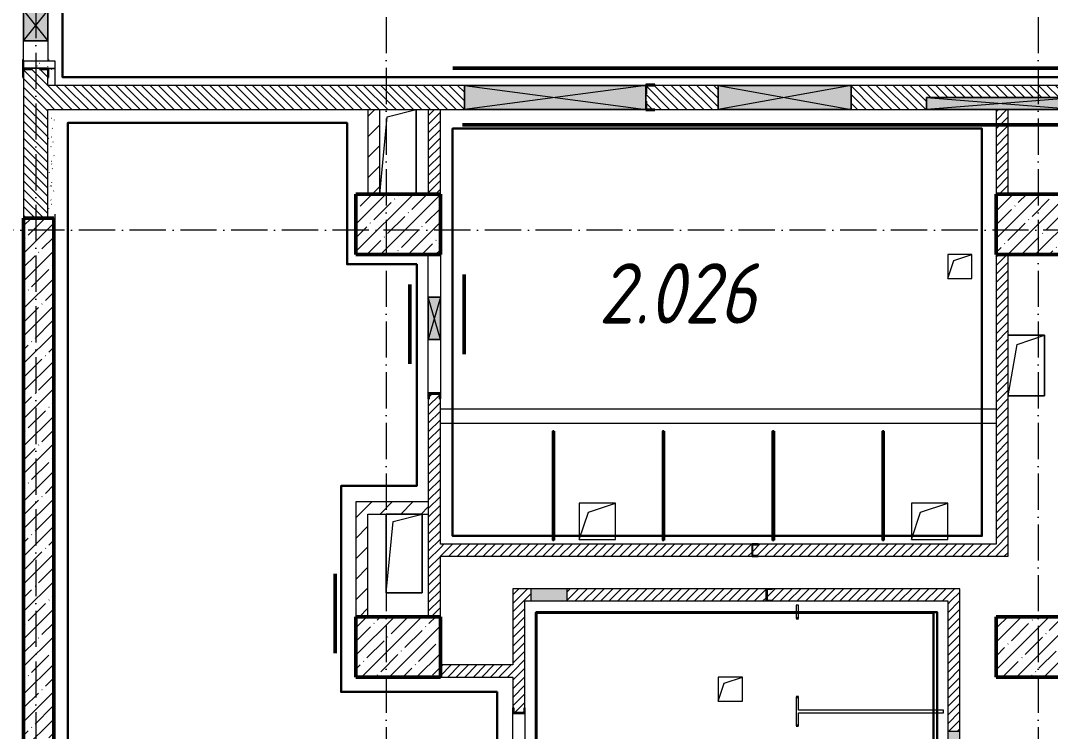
# Model space of a CAD drawing. Header units: millimetres. Extents: x -213536 to 1564669, y -45299 to 942238.
# Drawn here: x 619008 to 627533, y 630475 to 636361 of the extents above; entities that cross this region are included whole.
import ezdxf

# ---------------------------------------------------------------- set-up
doc = ezdxf.new("R2010")
doc.units = ezdxf.units.MM
doc.linetypes.add('50_200_ШТРИХ_1Т_ш5_п1_п1_', pattern=[700, 500, -100, 0, -100])
for name, color, linetype, lineweight in [('3.1) ЖБ окна 1.2 м', 102, 'Continuous', 30), ('8.1)', 2, 'Continuous', 50), ('8.2)', 3, 'Continuous', 50), ('8.3)', 5, 'Continuous', 50), ('8.4)', 6, 'Continuous', 50), ('A-DETL-GENF-OTLN', 7, 'Continuous', 9), ('A-DOOR-OPNG-MCUT', 7, 'Continuous', 35), ('A-FLOR-____-OTLN', 7, 'Continuous', 9), ('A-GENM-____-MCUT', 7, 'Continuous', 25), ('A-GENM-____-OTLN', 7, 'Continuous', 9), ('A-GENM-____-OTLN-1', 7, 'Continuous', 25), ('A-GLAZ-____-OTLN', 7, 'Continuous', 9), ('A-WALL-____-MCUT', 7, 'Continuous', 13), ('A-WALL-____-MCUT-2', 7, 'Continuous', 50), ('A-WALL-____-OTLN', 7, 'Continuous', 9), ('A-WALL-____-PATT-1', 7, 'Continuous', 9), ('A-WALL-FNSH-MCUT-1', 7, 'Continuous', 9), ('I-WALL-____-OTLN', 7, 'Continuous', 9), ('S-COLS-____-MCUT', 7, 'Continuous', 50), ('S-COLS-____-OTLN', 7, 'Continuous', 9), ('S-GRID-____-OTLN-1', 7, '50_200_ШТРИХ_1Т_ш5_п1_п1_', 9), ('Марки помещений', 7, 'Continuous', 9)]:
    doc.layers.add(name, color=color, linetype=linetype, lineweight=lineweight)
doc.layers.add('A-DOOR-____-OTLN-1', color=7, linetype='Continuous', lineweight=9, true_color=0xffffff)
doc.layers.add('A-WALL-____-PATT-2', color=7, linetype='Continuous', lineweight=9, true_color=0x787878)
doc.styles.add('ISOCPEUR_I_2', font='isocpeui.ttf', dxfattribs={"width": 0.85, "height": 2.3})
pattern_1 = [(135, (544282.637, 571544.04), (-35.35534, -35.35534), [])]
pattern_2 = [(45, (544282.637, 571544.04), (-35.35534, 35.35534), [])]
pattern_3 = [(45, (544282.64, 571544.04), (-84.85281, 84.85281), [])]
pattern_4 = [(0, (544282.637, 571544.04), (203.2, 50.8), [3.353, -149.047, 3.353, -149.047, -812.8]), (0, (544282.637, 571544.04), (203.2, 50.8), [-304.8, 3.353, -301.447, 3.353, -149.047, -355.6]), (0, (544282.637, 571544.04), (203.2, 50.8), [-762, 3.353, -98.247, 3.353, -250.647]), (120, (544358.837, 571569.44), (-145.59409, 150.576362), [3.353, -149.047, 3.353, -149.047, -812.8]), (120, (544358.837, 571569.44), (-145.59409, 150.576362), [-304.8, 3.353, -301.447, 3.353, -149.047, -355.6]), (120, (544358.837, 571569.44), (-145.59409, 150.576362), [-762, 3.353, -98.247, 3.353, -250.647]), (240, (544384.237, 571671.04), (-57.60591, -201.376362), [3.353, -149.047, 3.353, -149.047, -812.8]), (240, (544384.237, 571671.04), (-57.60591, -201.376362), [-304.8, 3.353, -301.447, 3.353, -149.047, -355.6]), (240, (544384.237, 571671.04), (-57.60591, -201.376362), [-762, 3.353, -98.247, 3.353, -250.647])]

# ---------------------------------------------------------------- blocks, each defined once
blk = doc.blocks.new('DOR_ДУ_распашная__1Ст_Прямоугольная_ШЕР - Вн_650х2100h_Кабинки С_у-17949503-АР1_План отверстий 2 этажа в осях 1-64_Ю-ЯЯ')
at = {"layer": 'A-DOOR-OPNG-MCUT'}
for p, q in [((-325, 10), (-325, -10)), ((325, -10), (325, 10))]:
    blk.add_line(p, q, dxfattribs=at)
blk = doc.blocks.new('BSC_Колонна _Прямоугольная - 500х700-V106-АР1_План отверстий 2 этажа в осях 1-64_Ю-ЯЯ')
at = {"layer": 'S-COLS-____-OTLN'}
h = blk.add_hatch(dxfattribs=at)
h.set_pattern_fill('FP_119', color=256, style=0, pattern_type=2)
h.set_pattern_definition([(315, (-63131.04, 77850), (114.04925, 114.04925), []), (315, (-63131.04, 77735.95), (114.04925, 114.04925), [201.613, -40.323, 3.353, -36.97])])
h.paths.add_polyline_path([(-250, 350), (-250, -350), (250, -350), (250, 350)], flags=0)
at = {"layer": 'S-COLS-____-MCUT'}
for p, q in [((250, 350), (-250, 350)), ((-250, 350), (-250, -350)), ((250, -350), (250, 350)), ((-250, -350), (250, -350))]:
    blk.add_line(p, q, dxfattribs=at)
blk = doc.blocks.new('BSC_Колонна _Прямоугольная - 500х700-V107-АР1_План отверстий 2 этажа в осях 1-64_Ю-ЯЯ')
at = {"layer": 'S-COLS-____-OTLN'}
h = blk.add_hatch(dxfattribs=at)
h.set_pattern_fill('FP_120', color=256, style=0, pattern_type=2)
h.set_pattern_definition([(315, (-63131.04, 83150), (114.04925, 114.04925), []), (315, (-63131.04, 83035.95), (114.04925, 114.04925), [201.613, -40.323, 3.353, -36.97])])
h.paths.add_polyline_path([(-250, 350), (-250, -350), (250, -350), (250, 350)], flags=0)
at = {"layer": 'S-COLS-____-MCUT'}
for p, q in [((250, 350), (-250, 350)), ((-250, 350), (-250, -350)), ((250, -350), (250, 350)), ((-250, -350), (250, -350))]:
    blk.add_line(p, q, dxfattribs=at)
blk = doc.blocks.new('BSC_Колонна _Прямоугольная - 500х700-V126-АР1_План отверстий 2 этажа в осях 1-64_Ю-ЯЯ')
at = {"layer": 'S-COLS-____-OTLN'}
h = blk.add_hatch(dxfattribs=at)
h.set_pattern_fill('FP_139', color=256, style=0, pattern_type=2)
h.set_pattern_definition([(315, (-59631.04, 77850), (114.04925, 114.04925), []), (315, (-59631.04, 77735.95), (114.04925, 114.04925), [201.613, -40.323, 3.353, -36.97])])
h.paths.add_polyline_path([(-250, 350), (-250, -350), (250, -350), (250, 350)], flags=0)
at = {"layer": 'S-COLS-____-MCUT'}
for p, q in [((250, 350), (-250, 350)), ((-250, 350), (-250, -350)), ((250, -350), (250, 350)), ((-250, -350), (250, -350))]:
    blk.add_line(p, q, dxfattribs=at)
blk = doc.blocks.new('BSC_Колонна _Прямоугольная - 500х700-V127-АР1_План отверстий 2 этажа в осях 1-64_Ю-ЯЯ')
at = {"layer": 'S-COLS-____-OTLN'}
h = blk.add_hatch(dxfattribs=at)
h.set_pattern_fill('FP_140', color=256, style=0, pattern_type=2)
h.set_pattern_definition([(315, (-59631.04, 83150), (114.04925, 114.04925), []), (315, (-59631.04, 83035.95), (114.04925, 114.04925), [201.613, -40.323, 3.353, -36.97])])
h.paths.add_polyline_path([(-250, 350), (-250, -350), (250, -350), (250, 350)], flags=0)
at = {"layer": 'S-COLS-____-MCUT'}
for p, q in [((250, 350), (-250, 350)), ((-250, 350), (-250, -350)), ((250, -350), (250, 350)), ((-250, -350), (250, -350))]:
    blk.add_line(p, q, dxfattribs=at)
blk = doc.blocks.new('154_Стойка_СКБ_Швеллер - СМ-2180_100-28278414-АР1_План отверстий 2 этажа в осях 1-64_Ю-ЯЯ')
at = {"layer": 'A-GENM-____-MCUT'}
for p, q in [((171, 50), (125, 50)), ((125, 50), (125, -50)), ((129.5, 42.4), (171, 42.4)), ((129.5, -42.4), (129.5, 42.4)), ((171, 42.4), (171, 50)), ((125, -50), (171, -50)), ((171, -42.4), (129.5, -42.4)), ((171, -50), (171, -42.4))]:
    blk.add_line(p, q, dxfattribs=at)
blk = doc.blocks.new('154_Фахверк_СКБ_Швеллер - Тип_100_3960-28333271-АР1_План отверстий 2 этажа в осях 1-64_Ю-ЯЯ')
at = {"layer": 'A-GENM-____-MCUT'}
for p, q in [((125, 50), (175, 50)), ((125, -50), (125, 50)), ((128, 47), (128, -47)), ((175, 47), (128, 47)), ((175, 50), (175, 47)), ((175, -50), (125, -50)), ((128, -47), (175, -47)), ((175, -47), (175, -50))]:
    blk.add_line(p, q, dxfattribs=at)
blk = doc.blocks.new('154_Фахверк_СКБ_Швеллер - Тип_100_3960-28331862-АР1_План отверстий 2 этажа в осях 1-64_Ю-ЯЯ')
at = {"layer": 'A-GENM-____-MCUT'}
for p, q in [((175, 50), (125, 50)), ((125, 50), (125, -50)), ((128, 47), (175, 47)), ((128, -47), (128, 47)), ((175, 47), (175, 50)), ((125, -50), (175, -50)), ((175, -47), (128, -47)), ((175, -50), (175, -47))]:
    blk.add_line(p, q, dxfattribs=at)
blk = doc.blocks.new('Фахверк_СКБ_Уголок - 200_3960-28339211-АР1_План отверстий 2 этажа в осях 1-64_Ю-ЯЯ')
at = {"layer": 'A-GENM-____-MCUT'}
for p, q in [((125, 156), (50, 156)), ((50, 156), (50, 150)), ((50, 150), (119, 150)), ((119, 150), (119, 81)), ((125, 81), (125, 156)), ((119, 81), (125, 81)), ((125, 19), (119, 19)), ((119, 19), (119, -50)), ((125, -56), (125, 19)), ((119, -50), (50, -50)), ((50, -50), (50, -56)), ((50, -56), (125, -56))]:
    blk.add_line(p, q, dxfattribs=at)
blk = doc.blocks.new('154_Стойка_СКБ_Уголок - СМ-2540_200-37126399-АР1_План отверстий 2 этажа в осях 1-64_Ю-ЯЯ')
at = {"layer": 'A-GENM-____-MCUT'}
for p, q in [((125, 156), (125, 81)), ((200, 156), (125, 156)), ((131, 81), (131, 150)), ((131, 150), (200, 150)), ((200, 150), (200, 156)), ((125, 81), (131, 81)), ((131, 19), (125, 19)), ((125, 19), (125, -56)), ((131, -50), (131, 19)), ((125, -56), (200, -56)), ((200, -50), (131, -50)), ((200, -56), (200, -50))]:
    blk.add_line(p, q, dxfattribs=at)
blk = doc.blocks.new('Стойка_Влож_Полоса боковая - Полоса-V150-АР1_План отверстий 2 этажа в осях 1-64_Ю-ЯЯ')
at = {"layer": 'A-GENM-____-OTLN'}
for p, q in [((-5, 60), (0, 60)), ((-5, -60), (-5, 60)), ((0, 31), (0, -31)), ((0, -60), (-5, -60))]:
    blk.add_line(p, q, dxfattribs=at)
blk = doc.blocks.new('Стойка_Влож_Уголок_Опорный - Уголок-V151-АР1_План отверстий 2 этажа в осях 1-64_Ю-ЯЯ')
at = {"layer": 'A-GENM-____-OTLN'}
for p, q in [((0, 0), (0, -6)), ((-212, -75), (-212, -60)), ((-212, -75), (-206, -75)), ((-6, -6), (0, -6)), ((-6, -75), (0, -75)), ((0, -6), (0, -75))]:
    blk.add_line(p, q, dxfattribs=at)
blk = doc.blocks.new('131_Панель боковая - 900х1500-29281255-АР1_План отверстий 2 этажа в осях 1-64_Ю-ЯЯ')
at = {"layer": 'A-GENM-____-MCUT'}
for p, q in [((450, 5), (-450, 5)), ((-450, 5), (-450, -5)), ((450, -5), (450, 5)), ((-450, -5), (450, -5))]:
    blk.add_line(p, q, dxfattribs=at)
at = {"layer": 'A-GENM-____-OTLN'}
for p, q in [((-450, 10), (450, 10)), ((-450, 5), (-450, 10)), ((450, 10), (450, 5)), ((-450, -10), (-450, -5)), ((-450, -10), (450, -10)), ((450, -5), (450, -10))]:
    blk.add_line(p, q, dxfattribs=at)
blk = doc.blocks.new('AR_Отверстие Ниша - Лючок-32401897-АР1_План отверстий 2 этажа в осях 1-64_Ю-ЯЯ')
at = {"layer": 'A-GLAZ-____-OTLN'}
blk.add_hatch(color=256, dxfattribs=at).paths.add_polyline_path([(250, -50), (250, 50), (-250, 50), (-250, -50), (-158, -50)], flags=0)
for p, q in [((250, 50), (-250, 50)), ((-250, 50), (-250, -50)), ((250, -50), (250, 50)), ((-250, -50), (250, -50))]:
    blk.add_line(p, q, dxfattribs=at)
blk = doc.blocks.new('AR_Отверстие Ниша - Лючок-32401924-АР1_План отверстий 2 этажа в осях 1-64_Ю-ЯЯ')
at = {"layer": 'A-GLAZ-____-OTLN'}
blk.add_hatch(color=256, dxfattribs=at).paths.add_polyline_path([(150, -50), (150, 50), (-150, 50), (-150, -50)], flags=0)
for p, q in [((150, 50), (-150, 50)), ((-150, 50), (-150, -50)), ((150, -50), (150, 50)), ((-150, -50), (150, -50))]:
    blk.add_line(p, q, dxfattribs=at)
blk = doc.blocks.new('AR_Отверстие прямоугольное _в плите_ - AR_Отверстие прямоугольное _в плите_-30459207-АР1_План отверстий 2 этажа в осях 1-64_Ю-ЯЯ')
at = {"layer": 'A-GENM-____-OTLN'}
for p, q in [((100, 100), (-100, 100)), ((-100, 100), (-100, -100)), ((-50, 50), (100, 100)), ((100, -100), (100, 100)), ((-100, -100), (-50, 50)), ((-100, -100), (100, -100))]:
    blk.add_line(p, q, dxfattribs=at)
blk = doc.blocks.new('AR_Отверстие прямоугольное _в плите_ - AR_Отверстие прямоугольное _в плите_-30459341-АР1_План отверстий 2 этажа в осях 1-64_Ю-ЯЯ')
at = {"layer": 'A-GENM-____-OTLN'}
for p, q in [((150, 150), (-150, 150)), ((-150, 150), (-150, -150)), ((-75, 75), (150, 150)), ((150, -150), (150, 150)), ((-150, -150), (-75, 75)), ((-150, -150), (150, -150))]:
    blk.add_line(p, q, dxfattribs=at)
blk = doc.blocks.new('AR_Отверстие прямоугольное _в плите_ - AR_Отверстие прямоугольное _в плите_-30459333-АР1_План отверстий 2 этажа в осях 1-64_Ю-ЯЯ')
at = {"layer": 'A-GENM-____-OTLN'}
for p, q in [((150, 250), (-150, 250)), ((-150, -250), (-75, 175)), ((-75, 175), (150, 250)), ((150, -250), (150, 250)), ((-150, -250), (150, -250))]:
    blk.add_line(p, q, dxfattribs=at)
blk = doc.blocks.new('AR_Отверстие прямоугольное _в плите_ - AR_Отверстие прямоугольное _в плите_-30459803-АР1_План отверстий 2 этажа в осях 1-64_Ю-ЯЯ')
at = {"layer": 'A-GENM-____-OTLN'}
for p, q in [((-90, 290), (150, 350)), ((150, -350), (150, 350)), ((-150, -350), (-90, 290))]:
    blk.add_line(p, q, dxfattribs=at)
blk = doc.blocks.new('AR_Отверстие прямоугольное _в плите_ - AR_Отверстие прямоугольное _в плите_-30552792-АР1_План отверстий 2 этажа в осях 1-64_Ю-ЯЯ')
at = {"layer": 'A-GENM-____-OTLN'}
for p, q in [((150, 325), (-150, 325)), ((-150, 325), (-150, -325)), ((-150, -325), (-90, 265)), ((-90, 265), (150, 325)), ((150, -325), (150, 325)), ((-150, -325), (150, -325))]:
    blk.add_line(p, q, dxfattribs=at)
blk = doc.blocks.new('AR_Отверстие прямоугольное _в стене__БезПР - AR_Отверстие прямоугольное _в стене__БезПР-36392898-АР1_План отверстий 2 этажа в осях 1-64_Ю-ЯЯ')
at = {"layer": 'A-GLAZ-____-OTLN'}
blk.add_hatch(color=256, dxfattribs=at).paths.add_polyline_path([(125, 100), (-125, 100), (-125, -100), (125, -100)], flags=0)
at = {"layer": 'A-DETL-GENF-OTLN'}
for p, q in [((-125, -100), (-125, 100)), ((-125, 100), (125, 100)), ((125, 100), (-125, -100)), ((-125, 100), (125, -100)), ((125, 100), (-125, 100)), ((-125, 100), (-125, -100)), ((125, 100), (125, -100)), ((125, -100), (125, 100)), ((125, -100), (-125, -100)), ((-125, -100), (125, -100))]:
    blk.add_line(p, q, dxfattribs=at)
blk = doc.blocks.new('AR_Отверстие прямоугольное _в стене__БезПР - AR_Отверстие прямоугольное _в стене__БезПР-36789340-АР1_План отверстий 2 этажа в осях 1-64_Ю-ЯЯ')
at = {"layer": 'A-GLAZ-____-OTLN'}
blk.add_hatch(color=256, dxfattribs=at).paths.add_polyline_path([(175, -50), (175, 50), (-175, 50), (-175, -50)], flags=0)
at = {"layer": 'A-DETL-GENF-OTLN'}
for p, q in [((-175, -50), (-175, 50)), ((-175, 50), (175, 50)), ((175, 50), (-175, -50)), ((-175, 50), (175, -50)), ((175, 50), (-175, 50)), ((-175, 50), (-175, -50)), ((175, 50), (175, -50)), ((175, -50), (175, 50)), ((175, -50), (-175, -50)), ((-175, -50), (175, -50))]:
    blk.add_line(p, q, dxfattribs=at)
at = {"layer": 'A-GLAZ-____-OTLN'}
blk.add_line((175, 50), (-175, 50), dxfattribs=at)
blk = doc.blocks.new('AR_Отверстие прямоугольное _в стене__БезПР - AR_Отверстие прямоугольное _в стене__БезПР-36789370-АР1_План отверстий 2 этажа в осях 1-64_Ю-ЯЯ')
at = {"layer": 'A-GLAZ-____-OTLN'}
blk.add_hatch(color=256, dxfattribs=at).paths.add_polyline_path([(750, -100), (750, 100), (-750, 100), (-750, -100)], flags=0)
at = {"layer": 'A-DETL-GENF-OTLN'}
for p, q in [((-750, -100), (-750, 100)), ((-750, 100), (750, 100)), ((750, 100), (-750, -100)), ((-750, 100), (750, -100)), ((750, 100), (-750, 100)), ((-750, 100), (-750, -100)), ((750, 100), (750, -100)), ((750, -100), (750, 100)), ((750, -100), (-750, -100)), ((-750, -100), (750, -100))]:
    blk.add_line(p, q, dxfattribs=at)
at = {"layer": 'A-GLAZ-____-OTLN'}
blk.add_line((750, 100), (-750, 100), dxfattribs=at)
blk = doc.blocks.new('AR_Отверстие прямоугольное _в стене_ - AR_Отверстие прямоугольное _в стене__ОВ-36826716-АР1_План отверстий 2 этажа в осях 1-64_Ю-ЯЯ')
at = {"layer": 'A-GLAZ-____-OTLN'}
blk.add_hatch(color=256, dxfattribs=at).paths.add_polyline_path([(550, -100), (550, 100), (-550, 100), (-550, -100), (239.8, -100)], flags=0)
at = {"layer": 'A-DETL-GENF-OTLN'}
for p, q in [((-550, -100), (-550, 100)), ((-550, 100), (550, 100)), ((550, 100), (-550, -100)), ((-550, 100), (550, -100)), ((550, 100), (-550, 100)), ((-550, 100), (-550, -100)), ((550, 100), (550, -100)), ((550, -100), (550, 100)), ((550, -100), (-550, -100)), ((-550, -100), (550, -100))]:
    blk.add_line(p, q, dxfattribs=at)
blk = doc.blocks.new('AR_Отверстие прямоугольное _в стене_ - AR_Отверстие прямоугольное _в стене__ОВ-36940364-АР1_План отверстий 2 этажа в осях 1-64_Ю-ЯЯ')
at = {"layer": 'A-GLAZ-____-OTLN'}
blk.add_hatch(color=256, dxfattribs=at).paths.add_polyline_path([(625, -50), (625, 50), (-625, 50), (-625, -50)], flags=0)
at = {"layer": 'A-DETL-GENF-OTLN'}
for p, q in [((-625, -50), (-625, 50)), ((-625, 50), (625, 50)), ((625, 50), (-625, -50)), ((-625, 50), (625, -50)), ((625, 50), (-625, 50)), ((-625, 50), (-625, -50)), ((625, 50), (625, -50)), ((625, -50), (625, 50)), ((625, -50), (-625, -50)), ((-625, -50), (625, -50))]:
    blk.add_line(p, q, dxfattribs=at)
blk = doc.blocks.new('2этаж')
at = {"layer": 'S-GRID-____-OTLN-1', "color": 251, "ltscale": 0.6, "true_color": 0x636466}
for p, q in [((62158.3, 549908.8), (62158.3, 498997)), ((67558.3, 549908.8), (67558.3, 498997)), ((59258.3, 549613.9), (59258.3, 499306.9)), ((88482.7, 522097), (-20260.4, 522097))]:
    blk.add_line(p, q, dxfattribs=at)

msp = doc.modelspace()

# ---------------------------------------------------------------- hatches: boundary and pattern name
at = {"layer": 'A-WALL-____-PATT-1'}
h = msp.add_hatch(dxfattribs=at)
h.set_pattern_fill('FP_6', color=256, style=0, pattern_type=2)
h.set_pattern_definition(pattern_1)
h.paths.add_polyline_path([(619232.6, 634725.1), (619232.6, 635959.1), (619163.6, 635959.1), (619163.6, 635965.1), (619101.6, 635965.1), (619101.6, 635959.1), (619032.6, 635959.1), (619032.6, 634725.1)], flags=0)
h.paths.add_polyline_path([(619163.6, 638185.1), (619163.6, 638191.1), (619232.6, 638191.1), (619232.6, 638725.1), (619032.6, 638725.1), (619032.6, 638191.1), (619101.6, 638191.1), (619101.6, 638185.1)], flags=0)
h = msp.add_hatch(dxfattribs=at)
h.set_pattern_fill('FP_6', color=256, style=0, pattern_type=2)
h.set_pattern_definition(pattern_1)
h.paths.add_polyline_path([(633532.6, 635625.1), (633532.6, 635825.1), (629138.6, 635825.1), (629138.6, 635756.1), (629132.6, 635756.1), (629132.6, 635825.1), (625882.6, 635825.1), (625882.6, 635625.1), (626507.6, 635625.1), (626507.6, 635725.1), (627757.6, 635725.1), (627757.6, 635625.1), (629132.6, 635625.1), (629132.6, 635694.1), (629138.6, 635694.1), (629138.6, 635625.1), (633332.6, 635625.1)], flags=0)
h.paths.add_polyline_path([(624257.6, 635625.1), (624782.6, 635625.1), (624782.6, 635825.1), (624188.6, 635825.1), (624188.6, 635756.1), (624182.6, 635756.1), (624182.6, 635694.1), (624188.6, 635694.1), (624188.6, 635625.1)], flags=0)
h.paths.add_polyline_path([(622682.6, 635625.1), (622682.6, 635825.1), (619232.6, 635825.1), (619232.6, 635625.1), (622037.5, 635625.1)], flags=0)
h = msp.add_hatch(dxfattribs=at)
h.set_pattern_fill('FP_4', color=256, style=0, pattern_type=2)
h.set_pattern_definition(pattern_3)
h.paths.add_polyline_path([(621982.6, 634925.1), (621982.6, 635625.1), (621882.6, 635625.1), (621882.6, 634925.1)], flags=0)
h = msp.add_hatch(dxfattribs=at)
h.set_pattern_fill('FP_5', color=256, style=0, pattern_type=2)
h.set_pattern_definition(pattern_2)
h.paths.add_polyline_path([(622482.6, 634925.1), (622482.6, 635625.1), (622382.6, 635625.1), (622382.6, 634925.1)], flags=0)
h = msp.add_hatch(dxfattribs=at)
h.set_pattern_fill('FP_5', color=256, style=0, pattern_type=2)
h.set_pattern_definition(pattern_2)
h.paths.add_polyline_path([(627182.6, 634925.1), (627182.6, 635625.1), (627082.6, 635625.1), (627082.6, 634925.1)], flags=0)
h = msp.add_hatch(dxfattribs=at)
h.set_pattern_fill('FP_13', color=256, style=0, pattern_type=2)
h.set_pattern_definition([(45, (544282.64, 571544.04), (-114.04925, 114.04925), []), (45, (544396.69, 571544.04), (-114.04925, 114.04925), [201.612, -40.322, 3.353, -36.97])])
h.paths.add_polyline_path([(619032.6, 626675.1), (619282.6, 626675.1), (619282.6, 634725.1), (619032.6, 634725.1), (619032.6, 627154.2)], flags=0)
h = msp.add_hatch(dxfattribs=at)
h.set_pattern_fill('FP_5', color=256, style=0, pattern_type=2)
h.set_pattern_definition(pattern_2)
h.paths.add_polyline_path([(627082.6, 631925.1), (627182.6, 631925.1), (627182.6, 634425.1), (627082.6, 634425.1), (627082.6, 631997.5)], flags=0)
h = msp.add_hatch(dxfattribs=at)
h.set_pattern_fill('FP_5', color=256, style=0, pattern_type=2)
h.set_pattern_definition(pattern_2)
h.paths.add_polyline_path([(622482.6, 631425.1), (622482.6, 633229.1), (622475, 633229.1), (622475, 633270.6), (622390.2, 633270.6), (622390.2, 633229.1), (622382.6, 633229.1), (622382.6, 631425.1)], flags=0)
h = msp.add_hatch(dxfattribs=at)
h.set_pattern_fill('FP_4', color=256, style=0, pattern_type=2)
h.set_pattern_definition(pattern_3)
h.paths.add_polyline_path([(621882.6, 631425.1), (621882.6, 632375.1), (621782.6, 632375.1), (621782.6, 631425.1)], flags=0)
h = msp.add_hatch(dxfattribs=at)
h.set_pattern_fill('FP_4', color=256, style=0, pattern_type=2)
h.set_pattern_definition(pattern_3)
h.paths.add_polyline_path([(621882.6, 632275.1), (622382.6, 632275.1), (622382.6, 632375.1), (621882.6, 632375.1)], flags=0)
h = msp.add_hatch(dxfattribs=at)
h.set_pattern_fill('FP_5', color=256, style=0, pattern_type=2)
h.set_pattern_definition(pattern_2)
h.paths.add_polyline_path([(627082.6, 631925.1), (627082.6, 632025.1), (625112.6, 632025.1), (625112.6, 632022.1), (625065.6, 632022.1), (625065.6, 631928.1), (625112.6, 631928.1), (625112.6, 631925.1), (625572.5, 631925.1)], flags=0)
h.paths.add_polyline_path([(625062.6, 631925.1), (625062.6, 632025.1), (622482.6, 632025.1), (622482.6, 631925.1), (623805, 631925.1)], flags=0)
h = msp.add_hatch(dxfattribs=at)
h.set_pattern_fill('FP_5', color=256, style=0, pattern_type=2)
h.set_pattern_definition(pattern_2)
h.paths.add_polyline_path([(623182.6, 626925.1), (623182.6, 628475.1), (623082.6, 628475.1), (623082.6, 626925.1)], flags=0)
h.paths.add_polyline_path([(623090.2, 628925.1), (623182.6, 628925.1), (623182.6, 629429.1), (623175, 629429.1), (623175, 629470.6), (623090.2, 629470.6), (623090.2, 629429.1), (623082.6, 629429.1), (623082.6, 628925.1)], flags=0)
h.paths.add_polyline_path([(623090.2, 630629.6), (623175, 630629.6), (623175, 630671.1), (623182.6, 630671.1), (623182.6, 631655.1), (623082.6, 631655.1), (623082.6, 630671.1), (623090.2, 630671.1)], flags=0)
h = msp.add_hatch(dxfattribs=at)
h.set_pattern_fill('FP_5', color=256, style=0, pattern_type=2)
h.set_pattern_definition(pattern_2)
h.paths.add_polyline_path([(626782.6, 631555.1), (626782.6, 631655.1), (625232.6, 631655.1), (625232.6, 631652.1), (625185.6, 631652.1), (625185.6, 631558.1), (625232.6, 631558.1), (625232.6, 631555.1), (626682.6, 631555.1)], flags=0)
h.paths.add_polyline_path([(625182.6, 631555.1), (625182.6, 631655.1), (623532.6, 631655.1), (623532.6, 631555.1), (623805, 631555.1)], flags=0)
h.paths.add_polyline_path([(623232.6, 631555.1), (623232.6, 631655.1), (623182.6, 631655.1), (623182.6, 631555.1)], flags=0)
h = msp.add_hatch(dxfattribs=at)
h.set_pattern_fill('FP_5', color=256, style=0, pattern_type=2)
h.set_pattern_definition(pattern_2)
h.paths.add_polyline_path([(626682.6, 629725.1), (626782.6, 629725.1), (626782.6, 629975.1), (626682.6, 629975.1)], flags=0)
h.paths.add_polyline_path([(626682.6, 630475.1), (626782.6, 630475.1), (626782.6, 631555.1), (626682.6, 631555.1)], flags=0)
h = msp.add_hatch(dxfattribs=at)
h.set_pattern_fill('FP_5', color=256, style=0, pattern_type=2)
h.set_pattern_definition(pattern_2)
h.paths.add_polyline_path([(623082.6, 630925.1), (623082.6, 631025.1), (622482.6, 631025.1), (622482.6, 630925.1)], flags=0)
at = {"layer": 'A-WALL-____-PATT-2'}
h = msp.add_hatch(dxfattribs=at)
h.set_pattern_fill('FP_165', color=256, style=0, pattern_type=2)
h.set_pattern_definition(pattern_4)
h.paths.add_polyline_path([(619238.6, 635825.1), (619292.6, 635825.1), (619292.6, 635965.1), (619238.6, 635965.1), (619238.6, 635890.1), (619232.6, 635890.1), (619232.6, 635825.1)], flags=0)
h.paths.add_polyline_path([(619238.6, 638185.1), (619292.6, 638185.1), (619292.6, 638725.1), (619232.6, 638725.1), (619232.6, 638260.1), (619238.6, 638260.1), (619238.6, 638191.1)], flags=0)
h = msp.add_hatch(dxfattribs=at)
h.set_pattern_fill('FP_165', color=256, style=0, pattern_type=2)
h.set_pattern_definition(pattern_4)
h.paths.add_polyline_path([(619032.6, 635965.1), (619072.6, 635965.1), (619072.6, 635970.1), (619192.6, 635970.1), (619192.6, 635965.1), (619292.6, 635965.1), (619292.6, 636025.1), (619032.6, 636025.1)], flags=0)
h = msp.add_hatch(dxfattribs=at)
h.set_pattern_fill('FP_165', color=256, style=0, pattern_type=2)
h.set_pattern_definition(pattern_4)
h.paths.add_polyline_path([(619292.6, 634725.1), (619292.6, 635625.1), (619232.6, 635625.1), (619232.6, 634725.1)], flags=0)

# ---------------------------------------------------------------- linework, layer by layer
at = {"layer": '8.1)', "lineweight": 50}
for points in [[(622585, 635967.4), (627890.7, 635967.4)], [(622666, 635498.3), (627924.5, 635498.3)], [(622230.5, 633807.8), (622230.5, 634176.5)], [(622679.5, 633889.4), (622679.5, 634258.1)], [(622679.5, 633599.9), (622679.5, 633968.6)], [(622230.5, 633518.3), (622230.5, 633887.1)], [(621611.6, 631412.6), (621611.6, 631781.3)], [(621611.6, 631123.1), (621611.6, 631491.8)]]:
    msp.add_lwpolyline(points, dxfattribs=at)
at = {"layer": '8.2)', "lineweight": 30}
for points in [[(621710.5, 634924.8), (621710.5, 634343.9), (622287.4, 634343.9)], [(619398.4, 627001.1), (619398.4, 634759.3)], [(621660.4, 631444.3), (621660.4, 630802.2), (622504.3, 630802.2)]]:
    msp.add_lwpolyline(points, dxfattribs=at)
at = {"layer": '8.3)', "lineweight": 30}
for p, q in [((619354.5, 638649.7), (619354.5, 635894.1)), ((619354.5, 635894.1), (633652.4, 635894.1))]:
    msp.add_line(p, q, dxfattribs=at)
for points in [[(621684.7, 627001.1), (619398.4, 627001.1), (619398.4, 635514.5), (621710.5, 635514.5)], [(626965.4, 634364.8), (626965.4, 632094.2), (622584.2, 632094.2), (622584.2, 635467.8), (626965.4, 635467.8), (626965.4, 634925.1)], [(622287.4, 634343.9), (622287.4, 632508.3), (621660.4, 632508.3), (621660.4, 631425.1)], [(625549.3, 629106.4), (623277.1, 629094.7), (623277.1, 631463.1), (626594.5, 631463.1), (626594.5, 629816.9)], [(622482.6, 630802.2), (622952.8, 630802.2), (622952.8, 627045), (622383.6, 627045)]]:
    msp.add_lwpolyline(points, dxfattribs=at)
at = {"layer": '8.4)', "lineweight": 30}
for points in [[(619354.5, 638649.7), (619354.5, 635894.1), (633652.4, 635894.1), (633652.4, 627019.8), (637417.8, 627019.8), (637417.8, 627332.2), (638330.2, 627332.2), (638330.2, 627056.6), (644932.9, 627056.6), (644932.9, 627319.5), (645194, 627319.5), (645182.5, 632577), (644745.7, 632577), (644745.7, 633254.3), (645204.8, 633254.3), (645204.8, 635571.8), (644744.6, 635571.8), (644744.6, 636259.8), (645210.1, 636259.8), (645210.1, 641313.7)], [(625535.9, 629091.6), (623271.8, 629091.6), (623271.8, 631457.8), (626563.9, 631457.8), (626563.9, 629821.9)]]:
    msp.add_lwpolyline(points, dxfattribs=at)
for points in [[(621684.7, 627001.1), (619398.4, 627001.1), (619398.4, 635514.5), (621710.5, 635514.5), (621710.5, 634343.9), (622287.4, 634343.9), (622287.4, 632508.3), (621660.4, 632508.3), (621660.4, 630802.2), (622952.8, 630802.2), (622952.8, 627045), (622383.6, 627045), (622383.6, 627355), (621703, 627355)], [(622584.2, 635467.8), (626965.4, 635467.8), (626965.4, 632094.2), (622584.2, 632094.2)], [(622584.2, 635467.8), (626965.4, 635467.8), (626965.4, 632094.2), (622584.2, 632094.2)]]:
    msp.add_lwpolyline(points, close=True, dxfattribs=at)
at = {"layer": 'A-FLOR-____-OTLN'}
for p, q in [((622282.6, 635625.1), (622282.6, 634925.1)), ((627182.6, 633755.1), (627482.6, 633755.1)), ((627482.6, 633755.1), (627482.6, 633255.1)), ((627482.6, 633255.1), (627182.6, 633255.1)), ((622032.6, 632273.7), (622332.6, 632273.7)), ((622032.6, 631623.7), (622032.6, 632273.7)), ((622332.6, 632273.7), (622332.6, 631623.7)), ((622332.6, 631623.7), (622032.6, 631623.7))]:
    msp.add_line(p, q, dxfattribs=at)
at = {"layer": 'A-WALL-____-MCUT'}
for p, q in [((619032.6, 635890.1), (619032.6, 634725.1)), ((619232.6, 635825.1), (619232.6, 635890.1)), ((622682.6, 635825.1), (619232.6, 635825.1)), ((624782.6, 635825.1), (624257.6, 635825.1)), ((629132.6, 635825.1), (625882.6, 635825.1)), ((619232.6, 635625.1), (622682.6, 635625.1)), ((619232.6, 634725.1), (619232.6, 635625.1)), ((624257.6, 635625.1), (624782.6, 635625.1)), ((625882.6, 635625.1), (626507.6, 635625.1))]:
    msp.add_line(p, q, dxfattribs=at)
at = {"layer": 'A-WALL-____-MCUT-2'}
for p, q in [((619032.6, 634725.1), (619032.6, 626675.1)), ((619282.6, 634725.1), (619032.6, 634725.1)), ((619282.6, 626675.1), (619282.6, 634725.1))]:
    msp.add_line(p, q, dxfattribs=at)
at = {"layer": 'A-WALL-____-OTLN'}
for p, q in [((622482.6, 633145.1), (627082.6, 633145.1)), ((627082.6, 633025.1), (622482.6, 633025.1))]:
    msp.add_line(p, q, dxfattribs=at)
at = {"layer": 'A-WALL-FNSH-MCUT-1'}
for p, q in [((619292.6, 636025.1), (619032.6, 636025.1)), ((619032.6, 636025.1), (619032.6, 635965.1)), ((619292.6, 635965.1), (619238.6, 635965.1)), ((619238.6, 635965.1), (619292.6, 635965.1)), ((619292.6, 635825.1), (619292.6, 636025.1)), ((621882.6, 635625.1), (621882.6, 634925.1)), ((621982.6, 634925.1), (621982.6, 635625.1)), ((622382.6, 635625.1), (622382.6, 634925.1)), ((622482.6, 634925.1), (622482.6, 635625.1)), ((627082.6, 635625.1), (627082.6, 634925.1)), ((627182.6, 634925.1), (627182.6, 635625.1)), ((619282.6, 634725.1), (619292.6, 634725.1)), ((619292.6, 634725.1), (619292.6, 634759.3)), ((627082.6, 634425.1), (627082.6, 632025.1)), ((627182.6, 631925.1), (627182.6, 634425.1)), ((622382.6, 633229.1), (622382.6, 631425.1)), ((622482.6, 632025.1), (622482.6, 633229.1)), ((621782.6, 632375.1), (621782.6, 631425.1)), ((622382.6, 632375.1), (621782.6, 632375.1)), ((621882.6, 631425.1), (621882.6, 632275.1)), ((621882.6, 632275.1), (622382.6, 632275.1)), ((625062.6, 632025.1), (622482.6, 632025.1)), ((627082.6, 632025.1), (625112.6, 632025.1)), ((622482.6, 631925.1), (625062.6, 631925.1)), ((622482.6, 631425.1), (622482.6, 631925.1)), ((625112.6, 631925.1), (627182.6, 631925.1)), ((623082.6, 631655.1), (623082.6, 631025.1)), ((623232.6, 631655.1), (623082.6, 631655.1)), ((625182.6, 631655.1), (623532.6, 631655.1)), ((626782.6, 631655.1), (625232.6, 631655.1)), ((626782.6, 630475.1), (626782.6, 631655.1)), ((623182.6, 631555.1), (623232.6, 631555.1)), ((623182.6, 630671.1), (623182.6, 631555.1)), ((623532.6, 631555.1), (625182.6, 631555.1)), ((625232.6, 631555.1), (626682.6, 631555.1)), ((626682.6, 631555.1), (626682.6, 630475.1)), ((625427.6, 631520.1), (625427.6, 631410.1)), ((625447.6, 631520.1), (625427.6, 631520.1)), ((625447.6, 631410.1), (625447.6, 631520.1)), ((623082.6, 631025.1), (622482.6, 631025.1)), ((622482.6, 630925.1), (623082.6, 630925.1)), ((623082.6, 630925.1), (623082.6, 630671.1)), ((625427.6, 630760.1), (625427.6, 630520.1)), ((625447.6, 630650.1), (625447.6, 630760.1)), ((626647.6, 630650.1), (625447.6, 630650.1)), ((625447.6, 630520.1), (625447.6, 630630.1)), ((625447.6, 630630.1), (626647.6, 630630.1)), ((626647.6, 630630.1), (626647.6, 630650.1))]:
    msp.add_line(p, q, dxfattribs=at)
at = {"layer": 'I-WALL-____-OTLN'}
for p, q in [((619032.6, 636025.1), (619032.6, 636195.1)), ((619232.6, 636195.1), (619232.6, 636025.1)), ((622382.6, 634070.1), (622382.6, 634425.1)), ((622482.6, 634425.1), (622482.6, 634070.1)), ((622382.6, 633275.1), (622382.6, 633720.1)), ((622482.6, 633720.1), (622482.6, 633275.1)), ((623082.6, 630125.1), (623082.6, 630625.1)), ((623182.6, 630625.1), (623182.6, 630125.1))]:
    msp.add_line(p, q, dxfattribs=at)

# ---------------------------------------------------------------- block references
at = {"layer": '3.1) ЖБ окна 1.2 м'}
msp.add_blockref('2этаж', (559874.3, 112528.1), dxfattribs=at)
at = {"layer": 'A-DOOR-____-OTLN-1', "rotation": 89.99999999999966}
for p in [(625437.6, 631085.1), (625437.6, 630195.1)]:
    msp.add_blockref('DOR_ДУ_распашная__1Ст_Прямоугольная_ШЕР - Вн_650х2100h_Кабинки С_у-17949503-АР1_План отверстий 2 этажа в осях 1-64_Ю-ЯЯ', p, dxfattribs=at)
at = {"layer": 'A-GENM-____-OTLN'}
for name, p, rotation in [('Стойка_Влож_Уголок_Опорный - Уголок-V151-АР1_План отверстий 2 этажа в осях 1-64_Ю-ЯЯ', (619026.6, 635965.1), 180), ('Стойка_Влож_Полоса боковая - Полоса-V150-АР1_План отверстий 2 этажа в осях 1-64_Ю-ЯЯ', (619132.6, 635965.1), 270), ('131_Панель боковая - 900х1500-29281255-АР1_План отверстий 2 этажа в осях 1-64_Ю-ЯЯ', (623417.6, 632510.1), 270.0000000000003), ('131_Панель боковая - 900х1500-29281255-АР1_План отверстий 2 этажа в осях 1-64_Ю-ЯЯ', (624327.6, 632510.1), 270.0000000000003), ('131_Панель боковая - 900х1500-29281255-АР1_План отверстий 2 этажа в осях 1-64_Ю-ЯЯ', (625237.6, 632510.1), 270.0000000000003), ('131_Панель боковая - 900х1500-29281255-АР1_План отверстий 2 этажа в осях 1-64_Ю-ЯЯ', (626147.6, 632510.1), 270.0000000000003)]:
    msp.add_blockref(name, p, dxfattribs=dict(at, rotation=rotation))
for name, p in [('AR_Отверстие прямоугольное _в плите_ - AR_Отверстие прямоугольное _в плите_-30459803-АР1_План отверстий 2 этажа в осях 1-64_Ю-ЯЯ', (622132.6, 635275.1)), ('AR_Отверстие прямоугольное _в плите_ - AR_Отверстие прямоугольное _в плите_-30459207-АР1_План отверстий 2 этажа в осях 1-64_Ю-ЯЯ', (626782.6, 634325.1)), ('AR_Отверстие прямоугольное _в плите_ - AR_Отверстие прямоугольное _в плите_-30459333-АР1_План отверстий 2 этажа в осях 1-64_Ю-ЯЯ', (627332.6, 633505.1)), ('AR_Отверстие прямоугольное _в плите_ - AR_Отверстие прямоугольное _в плите_-30459341-АР1_План отверстий 2 этажа в осях 1-64_Ю-ЯЯ', (623782.6, 632215.2)), ('AR_Отверстие прямоугольное _в плите_ - AR_Отверстие прямоугольное _в плите_-30459341-АР1_План отверстий 2 этажа в осях 1-64_Ю-ЯЯ', (626532.6, 632215.2)), ('AR_Отверстие прямоугольное _в плите_ - AR_Отверстие прямоугольное _в плите_-30552792-АР1_План отверстий 2 этажа в осях 1-64_Ю-ЯЯ', (622182.6, 631948.7)), ('AR_Отверстие прямоугольное _в плите_ - AR_Отверстие прямоугольное _в плите_-30459207-АР1_План отверстий 2 этажа в осях 1-64_Ю-ЯЯ', (624882.6, 630824.7))]:
    msp.add_blockref(name, p, dxfattribs=at)
at = {"layer": 'A-GENM-____-OTLN-1'}
for name, p, rotation in [('154_Стойка_СКБ_Уголок - СМ-2540_200-37126399-АР1_План отверстий 2 этажа в осях 1-64_Ю-ЯЯ', (619082.6, 636090.1), 270), ('Фахверк_СКБ_Уголок - 200_3960-28339211-АР1_План отверстий 2 этажа в осях 1-64_Ю-ЯЯ', (624307.6, 635775.1), 180), ('154_Стойка_СКБ_Швеллер - СМ-2180_100-28278414-АР1_План отверстий 2 этажа в осях 1-64_Ю-ЯЯ', (622432.6, 633400.1), 269.9999999999999), ('154_Стойка_СКБ_Швеллер - СМ-2180_100-28278414-АР1_План отверстий 2 этажа в осях 1-64_Ю-ЯЯ', (623132.6, 630500.1), 89.99999999999987)]:
    msp.add_blockref(name, p, dxfattribs=dict(at, rotation=rotation))
for name, p in [('154_Фахверк_СКБ_Швеллер - Тип_100_3960-28331862-АР1_План отверстий 2 этажа в осях 1-64_Ю-ЯЯ', (624937.6, 631975.1)), ('154_Фахверк_СКБ_Швеллер - Тип_100_3960-28333271-АР1_План отверстий 2 этажа в осях 1-64_Ю-ЯЯ', (625057.6, 631605.1))]:
    msp.add_blockref(name, p, dxfattribs=at)
at = {"layer": 'A-GLAZ-____-OTLN'}
for name, p, rotation in [('AR_Отверстие прямоугольное _в стене__БезПР - AR_Отверстие прямоугольное _в стене__БезПР-36392898-АР1_План отверстий 2 этажа в осях 1-64_Ю-ЯЯ', (619132.6, 636320.1), 90), ('AR_Отверстие прямоугольное _в стене__БезПР - AR_Отверстие прямоугольное _в стене__БезПР-36789340-АР1_План отверстий 2 этажа в осях 1-64_Ю-ЯЯ', (622432.6, 633895.1), 269.9999999999999), ('AR_Отверстие Ниша - Лючок-32401897-АР1_План отверстий 2 этажа в осях 1-64_Ю-ЯЯ', (626732.6, 630225.1), 270.0000000000001)]:
    msp.add_blockref(name, p, dxfattribs=dict(at, rotation=rotation))
for name, p in [('AR_Отверстие прямоугольное _в стене__БезПР - AR_Отверстие прямоугольное _в стене__БезПР-36789370-АР1_План отверстий 2 этажа в осях 1-64_Ю-ЯЯ', (623432.6, 635725.1)), ('AR_Отверстие прямоугольное _в стене_ - AR_Отверстие прямоугольное _в стене__ОВ-36826716-АР1_План отверстий 2 этажа в осях 1-64_Ю-ЯЯ', (625332.6, 635725.1)), ('AR_Отверстие прямоугольное _в стене_ - AR_Отверстие прямоугольное _в стене__ОВ-36940364-АР1_План отверстий 2 этажа в осях 1-64_Ю-ЯЯ', (627132.6, 635675.1)), ('AR_Отверстие Ниша - Лючок-32401924-АР1_План отверстий 2 этажа в осях 1-64_Ю-ЯЯ', (623382.6, 631605.1))]:
    msp.add_blockref(name, p, dxfattribs=at)
at = {"layer": 'S-COLS-____-OTLN', "rotation": 89.9999999999999}
for name, p in [('BSC_Колонна _Прямоугольная - 500х700-V106-АР1_План отверстий 2 этажа в осях 1-64_Ю-ЯЯ', (622132.6, 634675.1)), ('BSC_Колонна _Прямоугольная - 500х700-V107-АР1_План отверстий 2 этажа в осях 1-64_Ю-ЯЯ', (627432.6, 634675.1)), ('BSC_Колонна _Прямоугольная - 500х700-V126-АР1_План отверстий 2 этажа в осях 1-64_Ю-ЯЯ', (622132.6, 631175.1)), ('BSC_Колонна _Прямоугольная - 500х700-V127-АР1_План отверстий 2 этажа в осях 1-64_Ю-ЯЯ', (627432.6, 631175.1))]:
    msp.add_blockref(name, p, dxfattribs=at)

# ---------------------------------------------------------------- texts
at = {"layer": 'Марки помещений', "insert": (623792.2, 634352.4), "char_height": 500, "width": 785.654, "attachment_point": 1, "style": 'ISOCPEUR_I_2'}
msp.add_mtext('2.026', dxfattribs=at)

doc.saveas('drawing.dxf')
